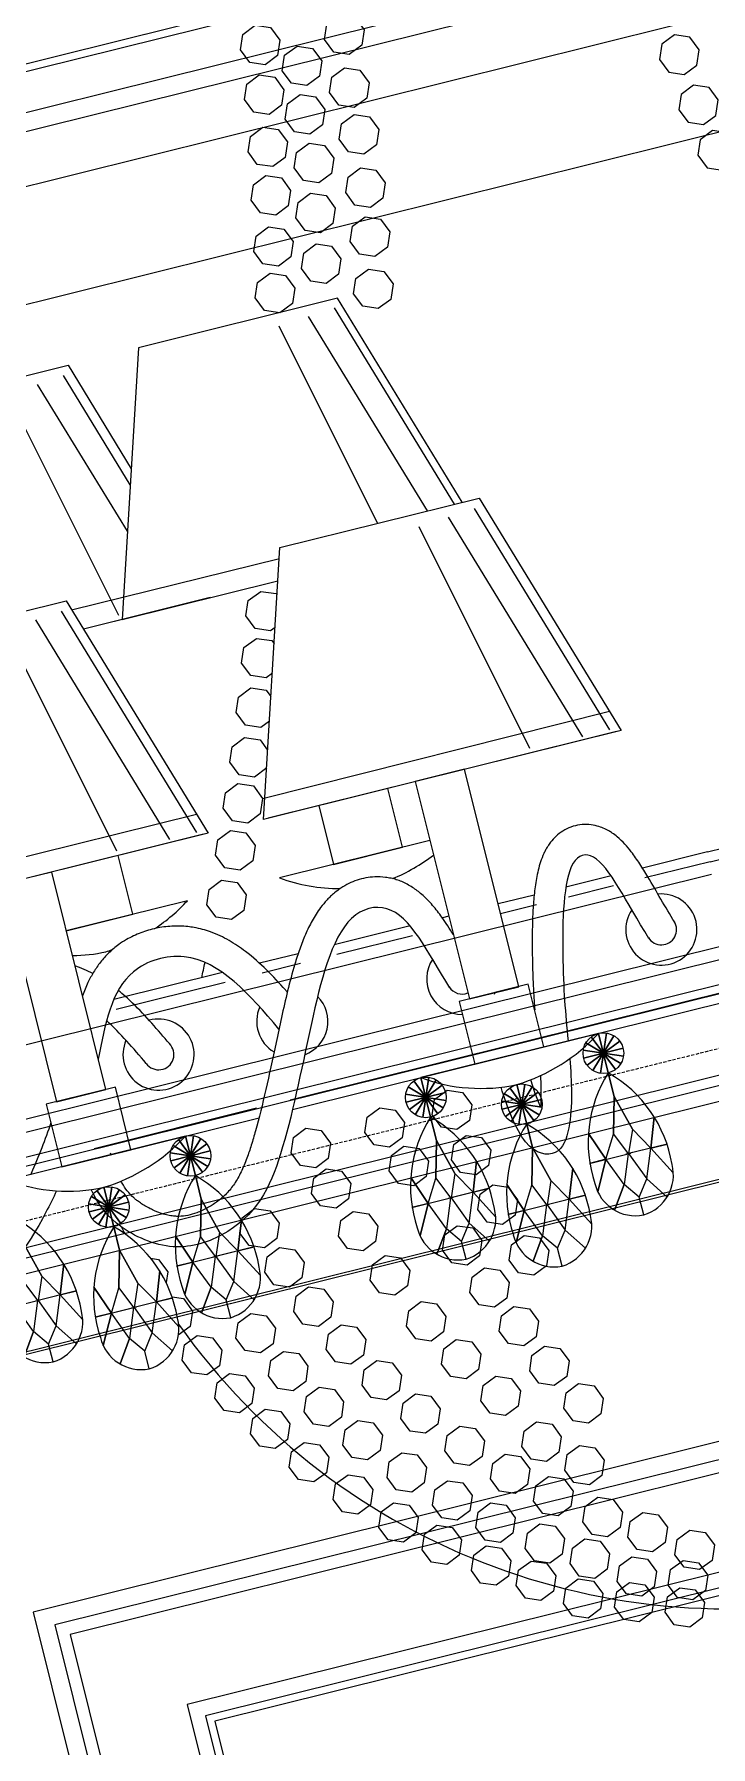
# Model space of a CAD drawing. Header units: inches. Extents: x 252212 to 296477, y 417293 to 492071.
# Drawn here: x 292048 to 292314, y 480478 to 481152 of the extents above; entities that cross this region are included whole.
import ezdxf

# ---------------------------------------------------------------- set-up
doc = ezdxf.new("R2010")
doc.units = ezdxf.units.IN
doc.header["$MEASUREMENT"] = 0
doc.linetypes.add('HIDDEN', pattern=[0.375, 0.25, -0.125])
doc.linetypes.add('HIDDEN2', pattern=[0.1875, 0.125, -0.0625])
for name, color, linetype in [('8', 8, 'Continuous'), ('A-Hidden', 8, 'HIDDEN'), ('ELECTRICAL', 10, 'Continuous'), ('ID-DOOR', 32, 'Continuous'), ('Layer1', 1, 'Continuous'), ('WOOD', 23, 'Continuous')]:
    doc.layers.add(name, color=color, linetype=linetype)
doc.layers.add('Glass', color=4, linetype='Continuous', lineweight=0)
doc.layers.add('GRC', color=41, linetype='Continuous', lineweight=0)

# ---------------------------------------------------------------- blocks, each defined once
blk = doc.blocks.new('crystal ch 21')
at = {"layer": 'Glass', "color": 193, "lineweight": 0}
for p, q in [((38464.55, 39528.54), (38443.33, 39623.63)), ((38475.85, 39559.93), (38455.54, 39624.53)), ((38481.35, 39577.42), (38466.25, 39625.44)), ((38572.06, 39539.23), (38553.19, 39623.82)), ((38592.27, 39539.23), (38565.39, 39624.71)), ((38603.27, 39539.23), (38576.11, 39625.62)), ((38441.43, 39438.82), (38420.22, 39533.91)), ((38462.8, 39438.22), (38432.42, 39534.8)), ((38473.77, 39438.3), (38443.13, 39535.71)), ((38447.09, 39535.22), (38531.26, 39535.16)), ((38608.81, 39438.82), (38587.59, 39533.91)), ((38630.17, 39438.22), (38599.8, 39534.8)), ((38641.15, 39438.3), (38610.51, 39535.71)), ((38179.6, 39445.68), (38475.33, 39445.43)), ((38502.08, 39445.09), (38642.71, 39445.43)), ((38433.18, 39312.41), (38447.96, 39318.53)), ((38447.96, 39312.41), (38433.18, 39318.53)), ((38447.96, 39318.53), (38433.18, 39312.41)), ((38433.18, 39318.53), (38447.96, 39312.41)), ((38434.91, 39309.81), (38446.23, 39321.13)), ((38446.23, 39309.81), (38434.91, 39321.13)), ((38446.23, 39321.13), (38434.91, 39309.81)), ((38434.91, 39321.13), (38446.23, 39309.81)), ((38437.51, 39308.08), (38443.63, 39322.86)), ((38443.63, 39308.08), (38437.51, 39322.86)), ((38443.63, 39322.86), (38437.51, 39308.08)), ((38437.51, 39322.86), (38443.63, 39308.08)), ((38440.57, 39307.47), (38440.57, 39323.47)), ((38440.57, 39323.47), (38440.57, 39307.47)), ((38528.56, 39312.41), (38543.34, 39318.53)), ((38543.34, 39312.41), (38528.56, 39318.53)), ((38543.34, 39318.53), (38528.56, 39312.41)), ((38528.56, 39318.53), (38543.34, 39312.41)), ((38530.29, 39309.81), (38541.61, 39321.13)), ((38541.61, 39309.81), (38530.29, 39321.13)), ((38541.61, 39321.13), (38530.29, 39309.81)), ((38530.29, 39321.13), (38541.61, 39309.81)), ((38532.89, 39308.08), (38539.01, 39322.86)), ((38539.01, 39308.08), (38532.89, 39322.86)), ((38539.01, 39322.86), (38532.89, 39308.08)), ((38532.89, 39322.86), (38539.01, 39308.08)), ((38535.95, 39307.47), (38535.95, 39323.47)), ((38535.95, 39323.47), (38535.95, 39307.47)), ((38600.56, 39312.41), (38615.34, 39318.53)), ((38615.34, 39312.41), (38600.56, 39318.53)), ((38615.34, 39318.53), (38600.56, 39312.41)), ((38600.56, 39318.53), (38615.34, 39312.41)), ((38602.29, 39309.81), (38613.61, 39321.13)), ((38613.61, 39309.81), (38602.29, 39321.13)), ((38613.61, 39321.13), (38602.29, 39309.81)), ((38602.29, 39321.13), (38613.61, 39309.81)), ((38604.89, 39308.08), (38611.01, 39322.86)), ((38611.01, 39308.08), (38604.89, 39322.86)), ((38611.01, 39322.86), (38604.89, 39308.08)), ((38604.89, 39322.86), (38611.01, 39308.08)), ((38607.95, 39307.47), (38607.95, 39323.47)), ((38607.95, 39323.47), (38607.95, 39307.47)), ((38401.51, 39296.3), (38407.63, 39311.08)), ((38407.63, 39296.3), (38401.51, 39311.08)), ((38407.63, 39311.08), (38401.51, 39296.3)), ((38401.51, 39311.08), (38407.63, 39296.3)), ((38404.57, 39295.69), (38404.57, 39311.69)), ((38404.57, 39311.69), (38404.57, 39295.69)), ((38432.57, 39315.47), (38448.57, 39315.47)), ((38448.57, 39315.47), (38432.57, 39315.47)), ((38527.95, 39315.47), (38543.95, 39315.47)), ((38543.95, 39315.47), (38527.95, 39315.47)), ((38568.89, 39296.3), (38575.01, 39311.08)), ((38575.01, 39296.3), (38568.89, 39311.08)), ((38575.01, 39311.08), (38568.89, 39296.3)), ((38568.89, 39311.08), (38575.01, 39296.3)), ((38571.95, 39295.69), (38571.95, 39311.69)), ((38571.95, 39311.69), (38571.95, 39295.69)), ((38599.95, 39315.47), (38615.95, 39315.47)), ((38615.95, 39315.47), (38599.95, 39315.47)), ((38397.18, 39300.63), (38411.96, 39306.75)), ((38411.96, 39300.63), (38397.18, 39306.75)), ((38411.96, 39306.75), (38397.18, 39300.63)), ((38397.18, 39306.75), (38411.96, 39300.63)), ((38398.91, 39298.04), (38410.23, 39309.35)), ((38410.23, 39298.04), (38398.91, 39309.35)), ((38410.23, 39309.35), (38398.91, 39298.04)), ((38398.91, 39309.35), (38410.23, 39298.04)), ((38564.56, 39300.63), (38579.34, 39306.75)), ((38579.34, 39300.63), (38564.56, 39306.75)), ((38579.34, 39306.75), (38564.56, 39300.63)), ((38564.56, 39306.75), (38579.34, 39300.63)), ((38566.29, 39298.04), (38577.61, 39309.35)), ((38577.61, 39298.04), (38566.29, 39309.35)), ((38577.61, 39309.35), (38566.29, 39298.04)), ((38566.29, 39309.35), (38577.61, 39298.04)), ((38396.57, 39303.69), (38412.57, 39303.69)), ((38412.57, 39303.69), (38396.57, 39303.69)), ((38563.95, 39303.69), (38579.95, 39303.69)), ((38579.95, 39303.69), (38563.95, 39303.69)), ((38352.83, 39274.7), (38369.58, 39274.7)), ((38384.31, 39274.7), (38367.57, 39274.7)), ((38424.83, 39274.7), (38441.58, 39274.7)), ((38456.31, 39274.7), (38439.57, 39274.7)), ((38520.21, 39274.7), (38536.95, 39274.7)), ((38551.69, 39274.7), (38534.94, 39274.7)), ((38592.21, 39274.7), (38608.95, 39274.7)), ((38623.69, 39274.7), (38606.94, 39274.7)), ((38388.83, 39262.92), (38405.58, 39262.92)), ((38420.31, 39262.92), (38403.57, 39262.92)), ((38556.21, 39262.92), (38572.95, 39262.92)), ((38587.69, 39262.92), (38570.94, 39262.92))]:
    blk.add_line(p, q, dxfattribs=at)
for points in [[(38572.71, 39741.02), (38578.37, 39738.68), (38580.71, 39733.02), (38578.37, 39727.36), (38572.71, 39725.02), (38567.06, 39727.36), (38564.71, 39733.02), (38567.06, 39738.68)], [(38605.83, 39736.97), (38611.48, 39734.63), (38613.83, 39728.97), (38611.48, 39723.31), (38605.83, 39720.97), (38600.17, 39723.31), (38597.83, 39728.97), (38600.17, 39734.63)], [(38586.69, 39729.1), (38592.35, 39726.76), (38594.69, 39721.1), (38592.35, 39715.44), (38586.69, 39713.1), (38581.04, 39715.44), (38578.69, 39721.1), (38581.04, 39726.76)], [(38569.54, 39721.69), (38575.2, 39719.35), (38577.54, 39713.69), (38575.2, 39708.04), (38569.54, 39705.69), (38563.88, 39708.04), (38561.54, 39713.69), (38563.88, 39719.35)], [(38602.68, 39716.28), (38608.33, 39713.94), (38610.68, 39708.28), (38608.33, 39702.63), (38602.68, 39700.28), (38597.02, 39702.63), (38594.68, 39708.28), (38597.02, 39713.94)], [(38583.23, 39710.31), (38588.89, 39707.97), (38591.23, 39702.31), (38588.89, 39696.65), (38583.23, 39694.31), (38577.58, 39696.65), (38575.23, 39702.31), (38577.58, 39707.97)], [(38565.94, 39701.38), (38571.59, 39699.03), (38573.94, 39693.38), (38571.59, 39687.72), (38565.94, 39685.38), (38560.28, 39687.72), (38557.94, 39693.38), (38560.28, 39699.03)], [(38601.94, 39697.51), (38607.6, 39695.17), (38609.94, 39689.51), (38607.6, 39683.85), (38601.94, 39681.51), (38596.28, 39683.85), (38593.94, 39689.51), (38596.28, 39695.17)], [(38731.77, 39697.51), (38726.12, 39695.17), (38723.77, 39689.51), (38726.12, 39683.85), (38731.77, 39681.51), (38737.43, 39683.85), (38739.77, 39689.51), (38737.43, 39695.17)], [(38582.05, 39690.87), (38587.7, 39688.53), (38590.05, 39682.87), (38587.7, 39677.21), (38582.05, 39674.87), (38576.39, 39677.21), (38574.05, 39682.87), (38576.39, 39688.53)], [(38562.52, 39682.57), (38568.18, 39680.23), (38570.52, 39674.57), (38568.18, 39668.91), (38562.52, 39666.57), (38556.86, 39668.91), (38554.52, 39674.57), (38556.86, 39680.23)], [(38599.36, 39676.53), (38605.02, 39674.18), (38607.36, 39668.53), (38605.02, 39662.87), (38599.36, 39660.53), (38593.7, 39662.87), (38591.36, 39668.53), (38593.7, 39674.18)], [(38734.35, 39676.53), (38728.7, 39674.18), (38726.35, 39668.53), (38728.7, 39662.87), (38734.35, 39660.53), (38740.01, 39662.87), (38742.35, 39668.53), (38740.01, 39674.18)], [(38577.88, 39671.59), (38583.54, 39669.24), (38585.88, 39663.59), (38583.54, 39657.93), (38577.88, 39655.59), (38572.23, 39657.93), (38569.88, 39663.59), (38572.23, 39669.24)], [(38558.64, 39662.81), (38564.3, 39660.47), (38566.64, 39654.81), (38564.3, 39649.15), (38558.64, 39646.81), (38552.99, 39649.15), (38550.64, 39654.81), (38552.99, 39660.47)], [(38596.41, 39657.38), (38602.07, 39655.04), (38604.41, 39649.38), (38602.07, 39643.73), (38596.41, 39641.38), (38590.76, 39643.73), (38588.41, 39649.38), (38590.76, 39655.04)], [(38737.3, 39657.38), (38731.64, 39655.04), (38729.3, 39649.38), (38731.64, 39643.73), (38737.3, 39641.38), (38742.96, 39643.73), (38745.3, 39649.38), (38742.96, 39655.04)], [(38575.23, 39651.73), (38580.89, 39649.39), (38583.23, 39643.73), (38580.89, 39638.08), (38575.23, 39635.73), (38569.58, 39638.08), (38567.23, 39643.73), (38569.58, 39649.39)], [(38554.82, 39644.91), (38560.48, 39642.56), (38562.82, 39636.91), (38560.48, 39631.25), (38554.82, 39628.91), (38549.16, 39631.25), (38546.82, 39636.91), (38549.16, 39642.56)], [(38592.73, 39637.14), (38598.39, 39634.79), (38600.73, 39629.14), (38598.39, 39623.48), (38592.73, 39621.14), (38587.07, 39623.48), (38584.73, 39629.14), (38587.07, 39634.79)], [(38494.08, 39453.09), (38499.74, 39450.74), (38502.08, 39445.09), (38499.74, 39439.43), (38494.08, 39437.09), (38488.42, 39439.43), (38486.08, 39445.09), (38488.42, 39450.74)], [(38414.57, 39437.03), (38394.57, 39437.03), (38394.57, 39348.88), (38414.57, 39348.88)], [(38486.73, 39435.85), (38492.39, 39433.51), (38494.73, 39427.85), (38492.39, 39422.2), (38486.73, 39419.85), (38481.08, 39422.2), (38478.73, 39427.85), (38481.08, 39433.51)], [(38581.95, 39437.03), (38561.95, 39437.03), (38561.95, 39348.88), (38581.95, 39348.88)], [(38478.67, 39417.78), (38484.32, 39415.44), (38486.67, 39409.78), (38484.32, 39404.12), (38478.67, 39401.78), (38473.01, 39404.12), (38470.67, 39409.78), (38473.01, 39415.44)], [(38418.46, 39348.88), (38390.46, 39348.88), (38390.46, 39323.47), (38418.46, 39323.47)], [(38585.84, 39348.88), (38557.84, 39348.88), (38557.84, 39323.47), (38585.84, 39323.47)], [(38487.26, 39315.02), (38492.92, 39312.68), (38495.26, 39307.02), (38492.92, 39301.36), (38487.26, 39299.02), (38481.61, 39301.36), (38479.26, 39307.02), (38481.61, 39312.68)], [(38517.39, 39315.86), (38523.05, 39313.51), (38525.39, 39307.86), (38523.05, 39302.2), (38517.39, 39299.86), (38511.73, 39302.2), (38509.39, 39307.86), (38511.73, 39313.51)], [(38544.75, 39316.19), (38550.41, 39313.85), (38552.75, 39308.19), (38550.41, 39302.53), (38544.75, 39300.19), (38539.1, 39302.53), (38536.75, 39308.19), (38539.1, 39313.85)], [(38491.16, 39297.66), (38496.82, 39295.31), (38499.16, 39289.66), (38496.82, 39284), (38491.16, 39281.66), (38485.51, 39284), (38483.16, 39289.66), (38485.51, 39295.31)], [(38522.97, 39298.86), (38528.62, 39296.52), (38530.97, 39290.86), (38528.62, 39285.2), (38522.97, 39282.86), (38517.31, 39285.2), (38514.97, 39290.86), (38517.31, 39296.52)], [(38547.79, 39297.11), (38553.45, 39294.77), (38555.79, 39289.11), (38553.45, 39283.46), (38547.79, 39281.11), (38542.13, 39283.46), (38539.79, 39289.11), (38542.13, 39294.77)], [(38460.07, 39289.31), (38465.73, 39286.96), (38468.07, 39281.31), (38465.73, 39275.65), (38460.07, 39273.31), (38454.42, 39275.65), (38452.07, 39281.31), (38454.42, 39286.96)], [(38497.41, 39278.8), (38503.07, 39276.46), (38505.41, 39270.8), (38503.07, 39265.15), (38497.41, 39262.8), (38491.76, 39265.15), (38489.41, 39270.8), (38491.76, 39276.46)], [(38465.86, 39271.97), (38471.51, 39269.63), (38473.86, 39263.97), (38471.51, 39258.31), (38465.86, 39255.97), (38460.2, 39258.31), (38457.86, 39263.97), (38460.2, 39269.63)], [(38553.21, 39275.65), (38558.87, 39273.31), (38561.21, 39267.65), (38558.87, 39262), (38553.21, 39259.65), (38547.56, 39262), (38545.21, 39267.65), (38547.56, 39273.31)], [(38505.39, 39258.88), (38511.05, 39256.54), (38513.39, 39250.88), (38511.05, 39245.23), (38505.39, 39242.88), (38499.73, 39245.23), (38497.39, 39250.88), (38499.73, 39256.54)], [(38535.8, 39263.47), (38541.46, 39261.12), (38543.8, 39255.47), (38541.46, 39249.81), (38535.8, 39247.47), (38530.14, 39249.81), (38527.8, 39255.47), (38530.14, 39261.12)], [(38473.21, 39254.22), (38478.87, 39251.87), (38481.21, 39246.22), (38478.87, 39240.56), (38473.21, 39238.22), (38467.55, 39240.56), (38465.21, 39246.22), (38467.55, 39251.87)], [(38560.37, 39253.33), (38566.03, 39250.98), (38568.37, 39245.33), (38566.03, 39239.67), (38560.37, 39237.33), (38554.72, 39239.67), (38552.37, 39245.33), (38554.72, 39250.98)], [(38426.02, 39246.25), (38431.68, 39243.9), (38434.02, 39238.25), (38431.68, 39232.59), (38426.02, 39230.25), (38420.36, 39232.59), (38418.02, 39238.25), (38420.36, 39243.9)], [(38448.62, 39249.57), (38454.28, 39247.22), (38456.62, 39241.57), (38454.28, 39235.91), (38448.62, 39233.57), (38442.96, 39235.91), (38440.62, 39241.57), (38442.96, 39247.22)], [(38542.21, 39244.8), (38547.87, 39242.45), (38550.21, 39236.8), (38547.87, 39231.14), (38542.21, 39228.8), (38536.56, 39231.14), (38534.21, 39236.8), (38536.56, 39242.45)], [(38514.82, 39237.88), (38520.47, 39235.53), (38522.82, 39229.88), (38520.47, 39224.22), (38514.82, 39221.88), (38509.16, 39224.22), (38506.82, 39229.88), (38509.16, 39235.53)], [(38457.46, 39232), (38463.12, 39229.66), (38465.46, 39224), (38463.12, 39218.34), (38457.46, 39216), (38451.8, 39218.34), (38449.46, 39224), (38451.8, 39229.66)], [(38482.05, 39236.65), (38487.71, 39234.3), (38490.05, 39228.65), (38487.71, 39222.99), (38482.05, 39220.65), (38476.4, 39222.99), (38474.05, 39228.65), (38476.4, 39234.3)], [(38434.86, 39228.68), (38440.52, 39226.33), (38442.86, 39220.68), (38440.52, 39215.02), (38434.86, 39212.68), (38429.2, 39215.02), (38426.86, 39220.68), (38429.2, 39226.33)], [(38549.75, 39227.24), (38555.4, 39224.9), (38557.75, 39219.24), (38555.4, 39213.58), (38549.75, 39211.24), (38544.09, 39213.58), (38541.75, 39219.24), (38544.09, 39224.9)], [(38492.28, 39219.63), (38497.93, 39217.28), (38500.28, 39211.63), (38497.93, 39205.97), (38492.28, 39203.63), (38486.62, 39205.97), (38484.28, 39211.63), (38486.62, 39217.28)], [(38524.6, 39220.13), (38530.26, 39217.78), (38532.6, 39212.13), (38530.26, 39206.47), (38524.6, 39204.13), (38518.95, 39206.47), (38516.6, 39212.13), (38518.95, 39217.78)], [(38445.08, 39211.66), (38450.74, 39209.31), (38453.08, 39203.66), (38450.74, 39198), (38445.08, 39195.66), (38439.43, 39198), (38437.08, 39203.66), (38439.43, 39209.31)], [(38467.68, 39214.98), (38473.34, 39212.63), (38475.68, 39206.98), (38473.34, 39201.32), (38467.68, 39198.98), (38462.02, 39201.32), (38459.68, 39206.98), (38462.02, 39212.63)], [(38503.91, 39203.21), (38509.56, 39200.86), (38511.91, 39195.21), (38509.56, 39189.55), (38503.91, 39187.21), (38498.25, 39189.55), (38495.91, 39195.21), (38498.25, 39200.86)], [(38557.64, 39209.19), (38563.3, 39206.84), (38565.64, 39201.19), (38563.3, 39195.53), (38557.64, 39193.19), (38551.98, 39195.53), (38549.64, 39201.19), (38551.98, 39206.84)], [(38479.31, 39198.56), (38484.97, 39196.21), (38487.31, 39190.56), (38484.97, 39184.9), (38479.31, 39182.56), (38473.66, 39184.9), (38471.31, 39190.56), (38473.66, 39196.21)], [(38536.21, 39202.38), (38541.86, 39200.04), (38544.21, 39194.38), (38541.86, 39188.72), (38536.21, 39186.38), (38530.55, 39188.72), (38528.21, 39194.38), (38530.55, 39200.04)], [(38456.71, 39195.24), (38462.37, 39192.89), (38464.71, 39187.24), (38462.37, 39181.58), (38456.71, 39179.24), (38451.06, 39181.58), (38448.71, 39187.24), (38451.06, 39192.89)], [(38567.11, 39191.66), (38572.77, 39189.32), (38575.11, 39183.66), (38572.77, 39178), (38567.11, 39175.66), (38561.46, 39178), (38559.11, 39183.66), (38561.46, 39189.32)], [(38517.67, 39186.7), (38523.32, 39184.36), (38525.67, 39178.7), (38523.32, 39173.05), (38517.67, 39170.7), (38512.01, 39173.05), (38509.67, 39178.7), (38512.01, 39184.36)], [(38470.47, 39178.73), (38476.13, 39176.39), (38478.47, 39170.73), (38476.13, 39165.08), (38470.47, 39162.73), (38464.82, 39165.08), (38462.47, 39170.73), (38464.82, 39176.39)], [(38493.07, 39182.05), (38498.73, 39179.71), (38501.07, 39174.05), (38498.73, 39168.4), (38493.07, 39166.05), (38487.41, 39168.4), (38485.07, 39174.05), (38487.41, 39179.71)], [(38547.44, 39181.01), (38553.1, 39178.67), (38555.44, 39173.01), (38553.1, 39167.35), (38547.44, 39165.01), (38541.79, 39167.35), (38539.44, 39173.01), (38541.79, 39178.67)], [(38532.38, 39171.69), (38538.03, 39169.34), (38540.38, 39163.69), (38538.03, 39158.03), (38532.38, 39155.69), (38526.72, 39158.03), (38524.38, 39163.69), (38526.72, 39169.34)], [(38485.18, 39163.72), (38490.84, 39161.38), (38493.18, 39155.72), (38490.84, 39150.06), (38485.18, 39147.72), (38479.53, 39150.06), (38477.18, 39155.72), (38479.53, 39161.38)], [(38507.78, 39167.04), (38513.44, 39164.7), (38515.78, 39159.04), (38513.44, 39153.38), (38507.78, 39151.04), (38502.13, 39153.38), (38499.78, 39159.04), (38502.13, 39164.7)], [(38561.58, 39167.97), (38567.24, 39165.63), (38569.58, 39159.97), (38567.24, 39154.32), (38561.58, 39151.97), (38555.93, 39154.32), (38553.58, 39159.97), (38555.93, 39165.63)], [(38546.77, 39159.07), (38552.43, 39156.72), (38554.77, 39151.07), (38552.43, 39145.41), (38546.77, 39143.07), (38541.11, 39145.41), (38538.77, 39151.07), (38541.11, 39156.72)], [(38499.58, 39151.1), (38505.24, 39148.76), (38507.58, 39143.1), (38505.24, 39137.44), (38499.58, 39135.1), (38493.92, 39137.44), (38491.58, 39143.1), (38493.92, 39148.76)], [(38522.18, 39154.42), (38527.83, 39152.08), (38530.18, 39146.42), (38527.83, 39140.76), (38522.18, 39138.42), (38516.52, 39140.76), (38514.18, 39146.42), (38516.52, 39152.08)], [(38563.6, 39146.44), (38569.26, 39144.09), (38571.6, 39138.44), (38569.26, 39132.78), (38563.6, 39130.44), (38557.94, 39132.78), (38555.6, 39138.44), (38557.94, 39144.09)], [(38516.41, 39138.47), (38522.06, 39136.12), (38524.41, 39130.47), (38522.06, 39124.81), (38516.41, 39122.47), (38510.75, 39124.81), (38508.41, 39130.47), (38510.75, 39136.12)], [(38539.01, 39141.79), (38544.66, 39139.45), (38547.01, 39133.79), (38544.66, 39128.13), (38539.01, 39125.79), (38533.35, 39128.13), (38531.01, 39133.79), (38533.35, 39139.45)], [(38579.33, 39136.38), (38584.98, 39134.04), (38587.33, 39128.38), (38584.98, 39122.72), (38579.33, 39120.38), (38573.67, 39122.72), (38571.33, 39128.38), (38573.67, 39134.04)], [(38554.73, 39131.73), (38560.39, 39129.39), (38562.73, 39123.73), (38560.39, 39118.07), (38554.73, 39115.73), (38549.08, 39118.07), (38546.73, 39123.73), (38549.08, 39129.39)], [(38532.13, 39128.41), (38537.79, 39126.07), (38540.13, 39120.41), (38537.79, 39114.75), (38532.13, 39112.41), (38526.48, 39114.75), (38524.13, 39120.41), (38526.48, 39126.07)], [(38595.61, 39125.14), (38601.26, 39122.79), (38603.61, 39117.14), (38601.26, 39111.48), (38595.61, 39109.14), (38589.95, 39111.48), (38587.61, 39117.14), (38589.95, 39122.79)], [(38548.41, 39117.17), (38554.07, 39114.82), (38556.41, 39109.17), (38554.07, 39103.51), (38548.41, 39101.17), (38542.76, 39103.51), (38540.41, 39109.17), (38542.76, 39114.82)], [(38571.01, 39120.49), (38576.67, 39118.14), (38579.01, 39112.49), (38576.67, 39106.83), (38571.01, 39104.49), (38565.36, 39106.83), (38563.01, 39112.49), (38565.36, 39118.14)], [(38567.59, 39110.89), (38573.25, 39108.55), (38575.59, 39102.89), (38573.25, 39097.24), (38567.59, 39094.89), (38561.93, 39097.24), (38559.59, 39102.89), (38561.93, 39108.55)], [(38590.19, 39114.21), (38595.85, 39111.87), (38598.19, 39106.21), (38595.85, 39100.56), (38590.19, 39098.21), (38584.53, 39100.56), (38582.19, 39106.21), (38584.53, 39111.87)], [(38586.37, 39104.11), (38592.03, 39101.77), (38594.37, 39096.11), (38592.03, 39090.45), (38586.37, 39088.11), (38580.71, 39090.45), (38578.37, 39096.11), (38580.71, 39101.77)]]:
    blk.add_lwpolyline(points, close=True, dxfattribs=at)
for points in [[(38361.24, 39526.76), (38356.14, 39526.76), (38388.28, 39628.95), (38388.28, 39628.95), (38468.95, 39628.95), (38483.25, 39583.47)], [(38606.44, 39539.23), (38578.22, 39628.95), (38497.56, 39628.95), (38465.42, 39526.76), (38528.62, 39526.76)], [(38476.12, 39437.03), (38333.03, 39437.03), (38365.17, 39539.23), (38365.17, 39539.23), (38445.83, 39539.23), (38477.97, 39437.03), (38334.88, 39437.03)], [(38643.49, 39437.03), (38500.4, 39437.03), (38532.54, 39539.23), (38532.54, 39539.23), (38613.21, 39539.23), (38645.35, 39437.03), (38502.26, 39437.03)], [(38499.23, 39526.76), (38449.75, 39526.76)], [(38501.09, 39526.76), (38449.75, 39526.76)], [(38523.1, 39509.21), (38521.02, 39508.35), (38515.37, 39510.7), (38513.02, 39516.35), (38515.37, 39522.01), (38521.02, 39524.35), (38526.68, 39522.01), (38526.93, 39521.4)], [(38517.68, 39491.96), (38514.89, 39490.81), (38509.24, 39493.15), (38506.89, 39498.81), (38509.24, 39504.47), (38514.89, 39506.81), (38520.55, 39504.47), (38521.15, 39503.01)], [(38512.03, 39474.01), (38508.11, 39472.39), (38502.45, 39474.73), (38500.11, 39480.39), (38502.45, 39486.04), (38508.11, 39488.39), (38513.76, 39486.04), (38514.93, 39483.23)], [(38506.64, 39456.37), (38500.98, 39454.02), (38495.32, 39456.37), (38492.98, 39462.02), (38495.32, 39467.68), (38500.98, 39470.02), (38506.64, 39467.68), (38508.57, 39463.01)], [(38414.57, 39413.19), (38441.58, 39413.19), (38441.58, 39437.03)], [(38522.85, 39437.03), (38522.85, 39413.19), (38550.85, 39413.19), (38550.85, 39437.03)], [(38463.69, 39413.19), (38414.57, 39413.19)], [(38470.26, 39382.42), (38426.14, 39382.42)], [(38470.26, 39378.42), (38426.14, 39378.42)], [(38500.86, 39382.42), (38485.26, 39382.42)], [(38500.86, 39378.42), (38485.26, 39378.42)], [(38546.23, 39382.42), (38515.52, 39382.42)], [(38546.23, 39378.42), (38515.52, 39378.42)], [(38561.95, 39382.42), (38559.33, 39382.42)], [(38596.54, 39382.42), (38581.95, 39382.42)], [(38596.54, 39378.42), (38581.95, 39378.42)], [(38627.73, 39382.42), (38609.41, 39382.42)], [(38627.73, 39378.42), (38609.41, 39378.42)], [(38666.86, 39382.42), (38640.45, 39382.42)], [(38666.86, 39378.42), (38640.45, 39378.42)], [(38666.86, 39382.42), (38693.27, 39382.42)], [(38666.86, 39378.42), (38693.27, 39378.42)], [(38404.57, 39327.47), (38470.35, 39327.47)], [(38483.92, 39327.47), (38666.86, 39327.47)], [(38404.57, 39323.47), (38470.35, 39323.47)], [(38483.92, 39323.47), (38666.86, 39323.47)], [(38368.57, 39249.85), (38368.57, 39257.07), (38363.98, 39263.33), (38359.46, 39274.7), (38355.21, 39286.24), (38359.46, 39274.7), (38364.68, 39283.63), (38368.57, 39297.92), (38368.57, 39307.47), (38368.57, 39297.92), (38364.68, 39283.63), (38368.48, 39274.7), (38363.98, 39263.33), (38357.94, 39254.48), (38363.98, 39263.33), (38359.46, 39274.7), (38353.26, 39263.1), (38359.46, 39274.7), (38352.83, 39274.7), (38368.48, 39274.7)], [(38368.57, 39249.85), (38368.57, 39257.07), (38373.16, 39263.33), (38377.69, 39274.7), (38381.93, 39286.24), (38377.69, 39274.7), (38372.46, 39283.63), (38368.57, 39297.92), (38368.57, 39307.47), (38368.57, 39297.92), (38372.46, 39283.63), (38368.67, 39274.7), (38373.16, 39263.33), (38379.2, 39254.48), (38373.16, 39263.33), (38377.69, 39274.7), (38383.88, 39263.1), (38377.69, 39274.7), (38384.31, 39274.7), (38368.67, 39274.7)], [(38440.57, 39249.85), (38440.57, 39257.07), (38435.98, 39263.33), (38431.46, 39274.7), (38427.21, 39286.24), (38431.46, 39274.7), (38436.68, 39283.63), (38440.57, 39297.92), (38440.57, 39307.47), (38440.57, 39297.92), (38436.68, 39283.63), (38440.48, 39274.7), (38435.98, 39263.33), (38429.94, 39254.48), (38435.98, 39263.33), (38431.46, 39274.7), (38425.26, 39263.1), (38431.46, 39274.7), (38424.83, 39274.7), (38440.48, 39274.7)], [(38440.57, 39249.85), (38440.57, 39257.07), (38445.16, 39263.33), (38449.69, 39274.7), (38453.93, 39286.24), (38449.69, 39274.7), (38444.46, 39283.63), (38440.57, 39297.92), (38440.57, 39307.47), (38440.57, 39297.92), (38444.46, 39283.63), (38440.67, 39274.7), (38445.16, 39263.33), (38451.2, 39254.48), (38445.16, 39263.33), (38449.69, 39274.7), (38455.88, 39263.1), (38449.69, 39274.7), (38456.31, 39274.7), (38440.67, 39274.7)], [(38535.95, 39249.85), (38535.95, 39257.07), (38531.36, 39263.33), (38526.83, 39274.7), (38522.59, 39286.24), (38526.83, 39274.7), (38532.06, 39283.63), (38535.95, 39297.92), (38535.95, 39307.47), (38535.95, 39297.92), (38532.06, 39283.63), (38535.85, 39274.7), (38531.36, 39263.33), (38525.32, 39254.48), (38531.36, 39263.33), (38526.83, 39274.7), (38520.64, 39263.1), (38526.83, 39274.7), (38520.21, 39274.7), (38535.85, 39274.7)], [(38535.95, 39249.85), (38535.95, 39257.07), (38540.54, 39263.33), (38545.06, 39274.7), (38549.31, 39286.24), (38545.06, 39274.7), (38539.84, 39283.63), (38535.95, 39297.92), (38535.95, 39307.47), (38535.95, 39297.92), (38539.84, 39283.63), (38536.04, 39274.7), (38540.54, 39263.33), (38546.58, 39254.48), (38540.54, 39263.33), (38545.06, 39274.7), (38551.26, 39263.1), (38545.06, 39274.7), (38551.69, 39274.7), (38536.04, 39274.7)], [(38607.95, 39249.85), (38607.95, 39257.07), (38603.36, 39263.33), (38598.83, 39274.7), (38594.59, 39286.24), (38598.83, 39274.7), (38604.06, 39283.63), (38607.95, 39297.92), (38607.95, 39307.47), (38607.95, 39297.92), (38604.06, 39283.63), (38607.85, 39274.7), (38603.36, 39263.33), (38597.32, 39254.48), (38603.36, 39263.33), (38598.83, 39274.7), (38592.64, 39263.1), (38598.83, 39274.7), (38592.21, 39274.7), (38607.85, 39274.7)], [(38607.95, 39249.85), (38607.95, 39257.07), (38612.54, 39263.33), (38617.06, 39274.7), (38621.31, 39286.24), (38617.06, 39274.7), (38611.84, 39283.63), (38607.95, 39297.92), (38607.95, 39307.47), (38607.95, 39297.92), (38611.84, 39283.63), (38608.04, 39274.7), (38612.54, 39263.33), (38618.58, 39254.48), (38612.54, 39263.33), (38617.06, 39274.7), (38623.26, 39263.1), (38617.06, 39274.7), (38623.69, 39274.7), (38608.04, 39274.7)], [(38404.57, 39238.08), (38404.57, 39245.3), (38399.98, 39251.56), (38395.46, 39262.92), (38391.21, 39274.47), (38395.46, 39262.92), (38400.68, 39271.85), (38404.57, 39286.14), (38404.57, 39295.69), (38404.57, 39286.14), (38400.68, 39271.85), (38404.48, 39262.92), (38399.98, 39251.56), (38393.94, 39242.7), (38399.98, 39251.56), (38395.46, 39262.92), (38389.26, 39251.32), (38395.46, 39262.92), (38388.83, 39262.92), (38404.48, 39262.92)], [(38404.57, 39238.08), (38404.57, 39245.3), (38409.16, 39251.56), (38413.69, 39262.92), (38417.93, 39274.47), (38413.69, 39262.92), (38408.46, 39271.85), (38404.57, 39286.14), (38404.57, 39295.69), (38404.57, 39286.14), (38408.46, 39271.85), (38404.67, 39262.92), (38409.16, 39251.56), (38415.2, 39242.7), (38409.16, 39251.56), (38413.69, 39262.92), (38419.88, 39251.32), (38413.69, 39262.92), (38420.31, 39262.92), (38404.67, 39262.92)], [(38571.95, 39238.08), (38571.95, 39245.3), (38567.36, 39251.56), (38562.83, 39262.92), (38558.59, 39274.47), (38562.83, 39262.92), (38568.06, 39271.85), (38571.95, 39286.14), (38571.95, 39295.69), (38571.95, 39286.14), (38568.06, 39271.85), (38571.85, 39262.92), (38567.36, 39251.56), (38561.32, 39242.7), (38567.36, 39251.56), (38562.83, 39262.92), (38556.64, 39251.32), (38562.83, 39262.92), (38556.21, 39262.92), (38571.85, 39262.92)], [(38571.95, 39238.08), (38571.95, 39245.3), (38576.54, 39251.56), (38581.06, 39262.92), (38585.31, 39274.47), (38581.06, 39262.92), (38575.84, 39271.85), (38571.95, 39286.14), (38571.95, 39295.69), (38571.95, 39286.14), (38575.84, 39271.85), (38572.04, 39262.92), (38576.54, 39251.56), (38582.58, 39242.7), (38576.54, 39251.56), (38581.06, 39262.92), (38587.26, 39251.32), (38581.06, 39262.92), (38587.69, 39262.92), (38572.04, 39262.92)], [(38415.66, 39280.19), (38418.54, 39278.99), (38420.88, 39273.34), (38419.25, 39269.39)], [(38420.15, 39263.39), (38424.32, 39261.66), (38426.66, 39256), (38424.32, 39250.35), (38418.89, 39248.1)]]:
    blk.add_lwpolyline(points, dxfattribs=at)
for points in [[(38448.6, 39405.63, 0.058633), (38463.69, 39413.19)], [(38561.95, 39413.19), (38500.96, 39413.19, 0.090772), (38523.1, 39403.3, 0.090772)], [(38544.06, 39402.13, 0.064728), (38561.95, 39407.25)], [(38414.57, 39403.12, 0.049223), (38427.69, 39401.41, 0.009049), (38430.29, 39401.59, 0.009049)], [(38461.78, 39382.42, 0.00134), (38464.5, 39387.91, 0.00134)], [(38440.57, 39323.47), (38368.57, 39323.47, 0.143523), (38404.57, 39311.69, 0.133521), (38440.57, 39323.47, -0.755489)], [(38607.95, 39323.47), (38535.95, 39323.47, 0.143523), (38571.95, 39311.69, 0.119734)], [(38571.95, 39311.69, 0.133521), (38607.95, 39323.47)]]:
    blk.add_lwpolyline(points, format="xyb", dxfattribs=at)
for centre in [(38440.57, 39315.47), (38535.95, 39315.47), (38607.95, 39315.47), (38404.57, 39303.69), (38571.95, 39303.69)]:
    blk.add_circle(centre, 8, dxfattribs=at)
for centre, radius, start, end in [((38438.02, 39357.16), 14, 142.21185, 91.43958), ((38492.22, 39357.16), 14, 142.14272, 225.28616), ((38561.13, 39357.25), 14, 132.16114, 256.40879), ((38641.81, 39357.16), 14, 132.16114, 81.40402), ((38438.06, 39357.2), 6.02, 201.83079, 31.09348), ((38492.22, 39357.16), 14, 276.44234, 30.52455), ((38641.81, 39357.16), 6, 197.86033, 17.86035), ((38561.13, 39357.25), 6, 197.86033, 277.88337), ((38561.13, 39357.25), 14, 320.63013, 323.28311), ((38333.34, 39270.57), 51.02, 355.38106, 46.32815), ((38475.8, 39270.57), 51.02, 133.67185, 184.61894), ((38405.34, 39270.57), 51.02, 355.38106, 46.32815), ((38571.18, 39270.57), 51.02, 133.67185, 184.61894), ((38500.72, 39270.57), 51.02, 355.38106, 46.32815), ((38643.18, 39270.57), 51.02, 133.67185, 184.61894), ((38572.72, 39270.57), 51.02, 355.38106, 46.32815), ((38439.8, 39258.79), 51.02, 133.67185, 184.61894), ((38369.34, 39258.79), 51.02, 355.38106, 46.32815), ((38666.86, 39348.43), 264.85, 191.66254, 192.30985), ((38607.18, 39258.79), 51.02, 133.67185, 184.61894), ((38536.72, 39258.79), 51.02, 355.38106, 46.32815), ((38369.4, 39266.29), 16.46, 179.40321, 267.09837), ((38367.74, 39266.29), 16.46, 272.90163, 0.59679), ((38441.4, 39266.29), 16.46, 179.40321, 267.09837), ((38439.74, 39266.29), 16.46, 272.90163, 0.59679), ((38536.78, 39266.29), 16.46, 179.40321, 267.09837), ((38535.12, 39266.29), 16.46, 272.90163, 0.59679), ((38608.78, 39266.29), 16.46, 179.40321, 267.09837), ((38607.12, 39266.29), 16.46, 272.90163, 0.59679), ((38405.4, 39254.51), 16.46, 179.40321, 267.09837), ((38403.74, 39254.51), 16.46, 272.90163, 0.59679), ((38666.86, 39348.43), 264.85, 201.27032, 270), ((38572.78, 39254.51), 16.46, 179.40321, 267.09837), ((38571.12, 39254.51), 16.46, 272.90163, 0.59679)]:
    blk.add_arc(centre, radius, start, end, dxfattribs=at)
for points, knots in [([(38493.11, 39368.82), (38492.95, 39369.14), (38492.78, 39369.46), (38490.94, 39372.96), (38489.19, 39376.14), (38485.38, 39382.36), (38483.32, 39385.39), (38479.39, 39390.29), (38477.66, 39392.22), (38473.86, 39395.85), (38471.79, 39397.55), (38467.7, 39400.28), (38465.75, 39401.38), (38462.91, 39402.64), (38462.12, 39402.96), (38460.33, 39403.62), (38459.33, 39403.94), (38457.3, 39404.5), (38456.28, 39404.73), (38453.21, 39405.32), (38451.14, 39405.55), (38446.99, 39405.69), (38444.91, 39405.61), (38440.77, 39405.11), (38438.71, 39404.7), (38435.54, 39403.79), (38434.41, 39403.4), (38432.51, 39402.64), (38431.73, 39402.3), (38430.2, 39401.55), (38429.45, 39401.16), (38427.27, 39399.89), (38425.91, 39398.96), (38423.36, 39396.97), (38422.17, 39395.91), (38419.94, 39393.71), (38418.91, 39392.57), (38416.72, 39389.92), (38415.61, 39388.41), (38414.57, 39386.87)], [10.519437, 10.519437, 10.519437, 10.519437, 11.699465, 11.699465, 23.398931, 23.398931, 35.098396, 35.098396, 43.225886, 43.225886, 51.353375, 51.353375, 57.8925, 57.8925, 60.306872, 60.306872, 63.309757, 63.309757, 66.312643, 66.312643, 72.318413, 72.318413, 78.324183, 78.324183, 84.329953, 84.329953, 87.703226, 87.703226, 90.071576, 90.071576, 92.439926, 92.439926, 97.176627, 97.176627, 101.913327, 101.913327, 106.650028, 106.650028, 112.58923, 112.58923, 112.58923, 112.58923]), ([(38561.95, 39374.96), (38561.11, 39377.59), (38560.22, 39380.17), (38558.49, 39384.54), (38557.7, 39386.35), (38555.9, 39389.91), (38554.89, 39391.66), (38552.84, 39394.57), (38551.9, 39395.75), (38549.77, 39398.03), (38548.58, 39399.12), (38546.66, 39400.55), (38546.04, 39400.97), (38544.78, 39401.74), (38544.14, 39402.09), (38542.85, 39402.73), (38542.19, 39403.02), (38540.18, 39403.81), (38538.81, 39404.21), (38535.09, 39404.95), (38532.72, 39405.08), (38528.03, 39404.71), (38525.71, 39404.21), (38522.47, 39403.08), (38521.5, 39402.68), (38519.93, 39401.93), (38519.33, 39401.61), (38518.15, 39400.95), (38517.57, 39400.6), (38515.9, 39399.5), (38514.84, 39398.72), (38512.24, 39396.59), (38510.77, 39395.18), (38508, 39392.21), (38506.7, 39390.65), (38504.23, 39387.42), (38503.05, 39385.75), (38500.77, 39382.32), (38499.68, 39380.56), (38496.76, 39375.65), (38495.01, 39372.44), (38491.65, 39366.02), (38490.04, 39362.81), (38486.96, 39356.59), (38485.47, 39353.55), (38481.1, 39344.63), (38478.34, 39338.97), (38472.97, 39328.34), (38470.36, 39323.38), (38466.79, 39317.09), (38465.81, 39315.42), (38463.85, 39312.21), (38462.88, 39310.7), (38460.74, 39307.53), (38459.55, 39305.94), (38457.17, 39303.07), (38455.96, 39301.8), (38453.46, 39299.54), (38452.17, 39298.54), (38449.36, 39296.77), (38447.84, 39295.99), (38445.5, 39295.06), (38444.86, 39294.82), (38443.52, 39294.39), (38442.82, 39294.18), (38441.71, 39293.9), (38441.33, 39293.8), (38440.58, 39293.63), (38440.2, 39293.55), (38439.06, 39293.33), (38438.3, 39293.22), (38436.31, 39292.99), (38435.09, 39292.94), (38432.71, 39293.04), (38431.55, 39293.19), (38429.88, 39293.58), (38429.34, 39293.73), (38428.49, 39294.01), (38428.18, 39294.13), (38427.52, 39294.39), (38427.18, 39294.54), (38426.14, 39295.02), (38425.41, 39295.41), (38423.45, 39296.57), (38422.2, 39297.45), (38419.82, 39299.37), (38418.69, 39300.42), (38417.21, 39301.98), (38416.77, 39302.48), (38416.06, 39303.35), (38415.77, 39303.71), (38415.25, 39304.43), (38415, 39304.79), (38414.3, 39305.86), (38413.9, 39306.57), (38413, 39308.37), (38412.56, 39309.47), (38412.01, 39311.21), (38411.84, 39311.8), (38411.69, 39312.41)], [21.423623, 21.423623, 21.423623, 21.423623, 31.901248, 31.901248, 39.484297, 39.484297, 47.067345, 47.067345, 52.441909, 52.441909, 57.816472, 57.816472, 60.214303, 60.214303, 62.497185, 62.497185, 64.780067, 64.780067, 69.345831, 69.345831, 76.905435, 76.905435, 84.465038, 84.465038, 87.810541, 87.810541, 89.940409, 89.940409, 92.070278, 92.070278, 96.330015, 96.330015, 103.121347, 103.121347, 109.912679, 109.912679, 116.704011, 116.704011, 123.495343, 123.495343, 135.363943, 135.363943, 147.232544, 147.232544, 159.101144, 159.101144, 182.838345, 182.838345, 206.575546, 206.575546, 215.583187, 215.583187, 224.590829, 224.590829, 235.809056, 235.809056, 247.027282, 247.027282, 258.245509, 258.245509, 269.463736, 269.463736, 273.425033, 273.425033, 277.402444, 277.402444, 279.418713, 279.418713, 281.434982, 281.434982, 285.467521, 285.467521, 292.038942, 292.038942, 298.610364, 298.610364, 301.697807, 301.697807, 303.544066, 303.544066, 305.390324, 305.390324, 309.082842, 309.082842, 315.21577, 315.21577, 321.348698, 321.348698, 324.241337, 324.241337, 326.421969, 326.421969, 328.602602, 328.602602, 332.963866, 332.963866, 339.483195, 339.483195, 342.703485, 342.703485, 342.703485, 342.703485]), ([(38647.63, 39358.66), (38646.54, 39362.04), (38645.52, 39365.45), (38643.58, 39372.12), (38642.64, 39375.39), (38641.08, 39380.5), (38640.47, 39382.42), (38639.17, 39386.15), (38638.48, 39387.96), (38637.19, 39390.92), (38636.63, 39392.1), (38635.35, 39394.43), (38634.65, 39395.6), (38633.33, 39397.4), (38632.82, 39398.04), (38631.9, 39399.07), (38631.53, 39399.46), (38630, 39400.92), (38628.7, 39401.92), (38626.26, 39403.3), (38625.22, 39403.76), (38623.03, 39404.49), (38621.86, 39404.75), (38619.47, 39405.01), (38618.25, 39405.01), (38615.86, 39404.76), (38614.69, 39404.5), (38612.48, 39403.78), (38611.44, 39403.32), (38609.52, 39402.25), (38608.63, 39401.65), (38607.3, 39400.6), (38606.8, 39400.17), (38605.94, 39399.34), (38605.56, 39398.95), (38604.84, 39398.16), (38604.51, 39397.77), (38603.43, 39396.42), (38602.76, 39395.46), (38601.53, 39393.52), (38600.97, 39392.54), (38599.93, 39390.54), (38599.44, 39389.53), (38598.08, 39386.51), (38597.28, 39384.47), (38595.77, 39380.27), (38595.07, 39378.13), (38593.76, 39373.81), (38593.15, 39371.64), (38592.11, 39367.72), (38591.66, 39365.95), (38590.94, 39363.04), (38590.66, 39361.85), (38590.06, 39359.33), (38589.75, 39358), (38589.17, 39355.42), (38588.89, 39354.17), (38588.11, 39350.53), (38587.64, 39348.25), (38586.7, 39343.43), (38586.25, 39340.93), (38585.84, 39338.49)], [0, 0, 0, 0, 13.412984, 13.412984, 26.825967, 26.825967, 35.292611, 35.292611, 43.759255, 43.759255, 49.511693, 49.511693, 55.264131, 55.264131, 58.459349, 58.459349, 60.430874, 60.430874, 65.942261, 65.942261, 69.442008, 69.442008, 72.941756, 72.941756, 76.441503, 76.441503, 79.94125, 79.94125, 83.440997, 83.440997, 86.940744, 86.940744, 89.186138, 89.186138, 91.108236, 91.108236, 93.030334, 93.030334, 97.644227, 97.644227, 102.25812, 102.25812, 106.872013, 106.872013, 115.722652, 115.722652, 124.573291, 124.573291, 133.42393, 133.42393, 140.822408, 140.822408, 146.046976, 146.046976, 152.363525, 152.363525, 158.680074, 158.680074, 171.313172, 171.313172, 186.555048, 186.555048, 186.555048, 186.555048]), ([(38555.56, 39354.96), (38550.35, 39371.05), (38545.91, 39393.59), (38519.27, 39393.66), (38496.73, 39350.16), (38476.36, 39306.18), (38456.97, 39282.34), (38424.5, 39279.52), (38404.49, 39295.66), (38400.48, 39306.83), (38399.5, 39312.04)], [0, 0, 0, 0, 60.535523, 89.887896, 147.025584, 215.392797, 277.7608, 302.849652, 326.231247, 345.874488, 345.874488, 345.874488, 345.874488]), ([(38486.41, 39355.47), (38478.49, 39371.39), (38466.59, 39394.95), (38429.37, 39393.73), (38420.48, 39373.84), (38414.57, 39361.08)], [0.639857, 0.639857, 0.639857, 0.639857, 60.535523, 89.887896, 138.66877, 138.66877, 138.66877, 138.66877]), ([(38636.22, 39354.96), (38631, 39371.05), (38626.57, 39393.59), (38611.23, 39393.66), (38599.69, 39350.46), (38597.29, 39334.54), (38595.64, 39323.47)], [0, 0, 0, 0, 60.535523, 89.887896, 147.025584, 214.341231, 214.341231, 214.341231, 214.341231]), ([(38443.21, 39360.31), (38441.67, 39363.4), (38440.09, 39366.58), (38436.73, 39372.96), (38434.95, 39376.15), (38431.66, 39381.39), (38430.25, 39383.47), (38428.73, 39385.49)], [0, 0, 0, 0, 11.648115, 11.648115, 23.29623, 23.29623, 31.138475, 31.138475, 31.138475, 31.138475]), ([(38390.46, 39341.44), (38388.55, 39338.41), (38386.59, 39335.47), (38382.45, 39329.62), (38380.27, 39326.71), (38377.94, 39323.77), (38377.82, 39323.62), (38377.7, 39323.47)], [173.117995, 173.117995, 173.117995, 173.117995, 186.602657, 186.602657, 200.780679, 200.780679, 201.549404, 201.549404, 201.549404, 201.549404]), ([(38386.17, 39314.85), (38384.16, 39312.38), (38371.57, 39297.56), (38353.79, 39282.34), (38321.32, 39279.52), (38301.33, 39295.64), (38297.31, 39306.79), (38296.33, 39311.98)], [203.367739, 203.367739, 203.367739, 203.367739, 215.392797, 277.7608, 302.849652, 326.231247, 345.799792, 345.799792, 345.799792, 345.799792]), ([(38594.58, 39316.56), (38593.16, 39307.73), (38590.26, 39293.29), (38581.52, 39279.52), (38568.4, 39284.91), (38566.1, 39303.9), (38565.67, 39312.18)], [227.809736, 227.809736, 227.809736, 227.809736, 277.7608, 302.849652, 326.231247, 348.60845, 348.60845, 348.60845, 348.60845]), ([(38578.88, 39300.93), (38578.8, 39301.38), (38578.73, 39301.83), (38578.52, 39303.23), (38578.39, 39304.19), (38578.01, 39307.47), (38577.82, 39309.87), (38577.69, 39312.21)], [336.772037, 336.772037, 336.772037, 336.772037, 338.249237, 338.249237, 341.203638, 341.203638, 348.033884, 348.033884, 348.033884, 348.033884]), ([(38581.76, 39312.87), (38581.46, 39311.27), (38581.14, 39309.68), (38580.23, 39305.61), (38579.59, 39303.18), (38578.88, 39300.93)], [238.781151, 238.781151, 238.781151, 238.781151, 248.239761, 248.239761, 263.600704, 263.600704, 263.600704, 263.600704])]:
    blk.add_open_spline(points, degree=3, knots=knots, dxfattribs=at)
for points in [[(38420.63, 39394.38), (38418.77, 39396.04), (38416.75, 39397.58), (38414.57, 39398.97)], [(38432.47, 39354.96), (38428.98, 39361.97), (38425.49, 39368.98), (38421.42, 39375.06)], [(38410.36, 39323.47), (38410.35, 39323.65), (38410.34, 39323.84), (38410.34, 39324.02)]]:
    blk.add_open_spline(points, degree=3, dxfattribs=at)
blk = doc.blocks.new('dr02 elev')
at = {"layer": 'A-Hidden', "linetype": 'HIDDEN', "ltscale": 20}
blk.add_lwpolyline([(-434, 2356.87), (390.21, 857.93), (-434, -237.07)], dxfattribs=at)
at = {"layer": 'Layer1', "linetype": 'HIDDEN2', "ltscale": 10}
blk.add_lwpolyline([(475, -242.07), (475, 2407.93), (-475, 2407.93), (-475, -242.07)], dxfattribs=at)
at = {"layer": 'WOOD', "ltscale": 5, "elevation": 0}
for points in [[(-552.43, -1.83), (-552.43, 2475.3), (15, 2475.3)], [(-524.06, -1.83), (-524.06, 2446.93), (15, 2446.93)], [(-518.99, -1.83), (-518.99, 2441.87), (15, 2441.87)], [(-509.47, -1.83), (-509.47, 2432.35), (15, 2432.35)], [(-505.99, -1.83), (-505.99, 2428.87), (15, 2428.87)], [(-475, -1.83), (-475, 2397.87), (15, 2397.87)], [(-471, -1.83), (-471, 2393.87), (15, 2393.87)], [(-465, -1.83), (-465, 2387.87), (15, 2387.87)]]:
    blk.add_lwpolyline(points, dxfattribs=at)
at = {"layer": 'WOOD', "ltscale": 5}
for points in [[(435, -242.07), (435, 2357.87), (15, 2357.87), (-435, 2357.87), (-435, -242.07)], [(314, -12.07), (314, 2257.93), (15, 2257.93), (-314, 2257.93), (-314, -12.07), (314, -12.07)]]:
    blk.add_lwpolyline(points, dxfattribs=at)
for points in [[(-434, -237.07), (434, -237.07), (434, 2356.87), (15, 2356.87), (-434, 2356.87)], [(307, -5.07), (307, 2250.93), (15, 2250.93), (-307, 2250.93), (-307, -5.07)], [(301.93, 0), (301.93, 2245.86), (15, 2245.86), (-301.93, 2245.86), (-301.93, 0)], [(264, 37.93), (264, 2207.93), (15, 2207.93), (-264, 2207.93), (-264, 37.93)], [(258.01, 43.91), (258.01, 2201.95), (15, 2201.95), (-258.01, 2201.95), (-258.01, 43.91)], [(255, 46.93), (255, 2198.93), (15, 2198.93), (-255, 2198.93), (-255, 46.93)]]:
    blk.add_lwpolyline(points, close=True, dxfattribs=at)

msp = doc.modelspace()

# ---------------------------------------------------------------- hatches: boundary and pattern name
at = {"layer": '8'}
h = msp.add_hatch(dxfattribs=at)
h.set_pattern_fill('ANSI31', color=256, scale=100, angle=13.97142, style=0)
h.set_pattern_definition([(58.971423, (254569.833, 485102.43), (-10.711379, 6.443319), [])])
edge = h.paths.add_edge_path()
edge.add_line((292004.33, 481481.68), (293011.66, 481732.3))
edge.add_arc((293047.87, 481586.74), 150, 13.97142, 103.97142, ccw=False)
edge.add_line((293193.43, 481622.96), (293235.69, 481453.13))
edge.add_line((293235.69, 481453.13), (293149.8, 481431.77))
edge.add_line((293149.8, 481431.77), (293076.77, 481490.88))
edge.add_line((293076.77, 481490.88), (293038.85, 481481.45))
edge.add_line((293038.85, 481481.45), (293044.28, 481459.61))
edge.add_line((293044.28, 481459.61), (293053.02, 481461.79))
edge.add_line((293053.02, 481461.79), (293054.83, 481454.51))
edge.add_arc((293062.43, 481427.61), 27.95, 43.49045, 105.79316, ccw=False)
edge.add_arc((293054.93, 481424.06), 35.93, 20.49867, 39.3681, ccw=False)
edge.add_arc((292776.31, 481319.63), 333.48, 18.72287, 20.54008, ccw=False)
edge.add_arc((293142.35, 481445.08), 53.47, 200.135, 216.81624)
edge.add_arc((293113.45, 481424.61), 18.1, 219.74292, 290.80239)
edge.add_line((293119.88, 481407.7), (293120.6, 481404.78))
edge.add_arc((293122.49, 481397.22), 7.8, 103.97142, 322.43873)
edge.add_line((293128.67, 481392.46), (293130.84, 481383.73))
edge.add_arc((293135.91, 481363.35), 21, 13.97142, 103.97142, ccw=False)
edge.add_line((293156.29, 481368.42), (293203.84, 481380.25))
edge.add_line((293203.84, 481380.25), (293214.71, 481336.58))
edge.add_line((293214.71, 481336.58), (293331.16, 481365.56))
edge.add_line((293331.16, 481365.56), (293326.34, 481384.96))
edge.add_line((293326.34, 481384.96), (293345.74, 481389.79))
edge.add_line((293345.74, 481389.79), (293339.71, 481414.05))
edge.add_line((293339.71, 481414.05), (293275.17, 481398))
edge.add_line((293275.17, 481398), (293217.7, 481628.99))
edge.add_arc((293047.87, 481586.74), 175, 13.97142, 103.97142)
edge.add_line((293005.62, 481756.56), (291998.29, 481505.94))
edge.add_line((291998.29, 481505.94), (291271.5, 481325.12))
edge.add_arc((291313.75, 481155.29), 175, 103.97142, 193.97142)
edge.add_line((291143.93, 481113.04), (291201.4, 480882.05))
edge.add_line((291201.4, 480882.05), (291136.86, 480865.99))
edge.add_line((291136.86, 480865.99), (291142.9, 480841.73))
edge.add_line((291142.9, 480841.73), (291162.31, 480846.56))
edge.add_line((291162.31, 480846.56), (291167.14, 480827.15))
edge.add_line((291167.14, 480827.15), (291283.59, 480856.12))
edge.add_line((291283.59, 480856.12), (291272.73, 480899.79))
edge.add_line((291272.73, 480899.79), (291320.28, 480911.62))
edge.add_arc((291340.66, 480916.69), 21, 103.97142, 193.97142, ccw=False)
edge.add_line((291335.59, 480937.07), (291333.42, 480945.8))
edge.add_arc((291336.65, 480952.9), 7.8, 245.50412, 463.97142)
edge.add_line((291334.77, 480960.47), (291334.04, 480963.38))
edge.add_arc((291331.79, 480981.34), 18.1, 277.14045, 348.19993)
edge.add_arc((291296.67, 480985.88), 53.47, 351.12661, 367.80785)
edge.add_arc((291678.82, 481046.58), 333.48, 187.40277, 189.21998, ccw=False)
edge.add_arc((291383.75, 481008.27), 35.93, 168.57474, 187.44417, ccw=False)
edge.add_arc((291375.46, 481007.89), 27.95, 102.14968, 164.4524, ccw=False)
edge.add_line((291369.57, 481035.22), (291367.76, 481042.5))
edge.add_line((291367.76, 481042.5), (291376.5, 481044.67))
edge.add_line((291376.5, 481044.67), (291371.07, 481066.5))
edge.add_line((291371.07, 481066.5), (291333.15, 481057.07))
edge.add_line((291333.15, 481057.07), (291296.33, 480970.62))
edge.add_line((291296.33, 480970.62), (291210.44, 480949.26))
edge.add_line((291210.44, 480949.26), (291168.19, 481119.08))
edge.add_arc((291313.75, 481155.29), 150, 103.97142, 193.97142, ccw=False)
edge.add_line((291277.54, 481300.86), (292004.33, 481481.68))

# ---------------------------------------------------------------- linework, layer by layer
at = {"layer": 'GRC'}
for p, q in [((291334.04, 480963.38, 0), (293115.7, 481406.66, 0)), ((291334.77, 480960.47, 0), (293120.6, 481404.78, 0)), ((291338.53, 480945.33, 0), (293124.37, 481389.65, 0)), ((291335.59, 480937.07, 0), (293130.84, 481383.73, 0)), ((291320.28, 480911.62, 0), (293156.29, 481368.42, 0)), ((291283.59, 480856.12, 0), (293214.71, 481336.58, 0))]:
    msp.add_line(p, q, dxfattribs=at)

# ---------------------------------------------------------------- block references
at = {"layer": 'ELECTRICAL', "rotation": 13.97142328298641}
msp.add_blockref('crystal ch 21', (264298.29, 433277.05, 0), dxfattribs=at)
at = {"layer": 'ID-DOOR', "extrusion": (-4.88522e-08, -5.98593e-09, 1), "rotation": 13.97142328296335}
msp.add_blockref('dr02 elev', (292897.38, 478415.63, -0.02), dxfattribs=at)

doc.saveas('drawing.dxf')
